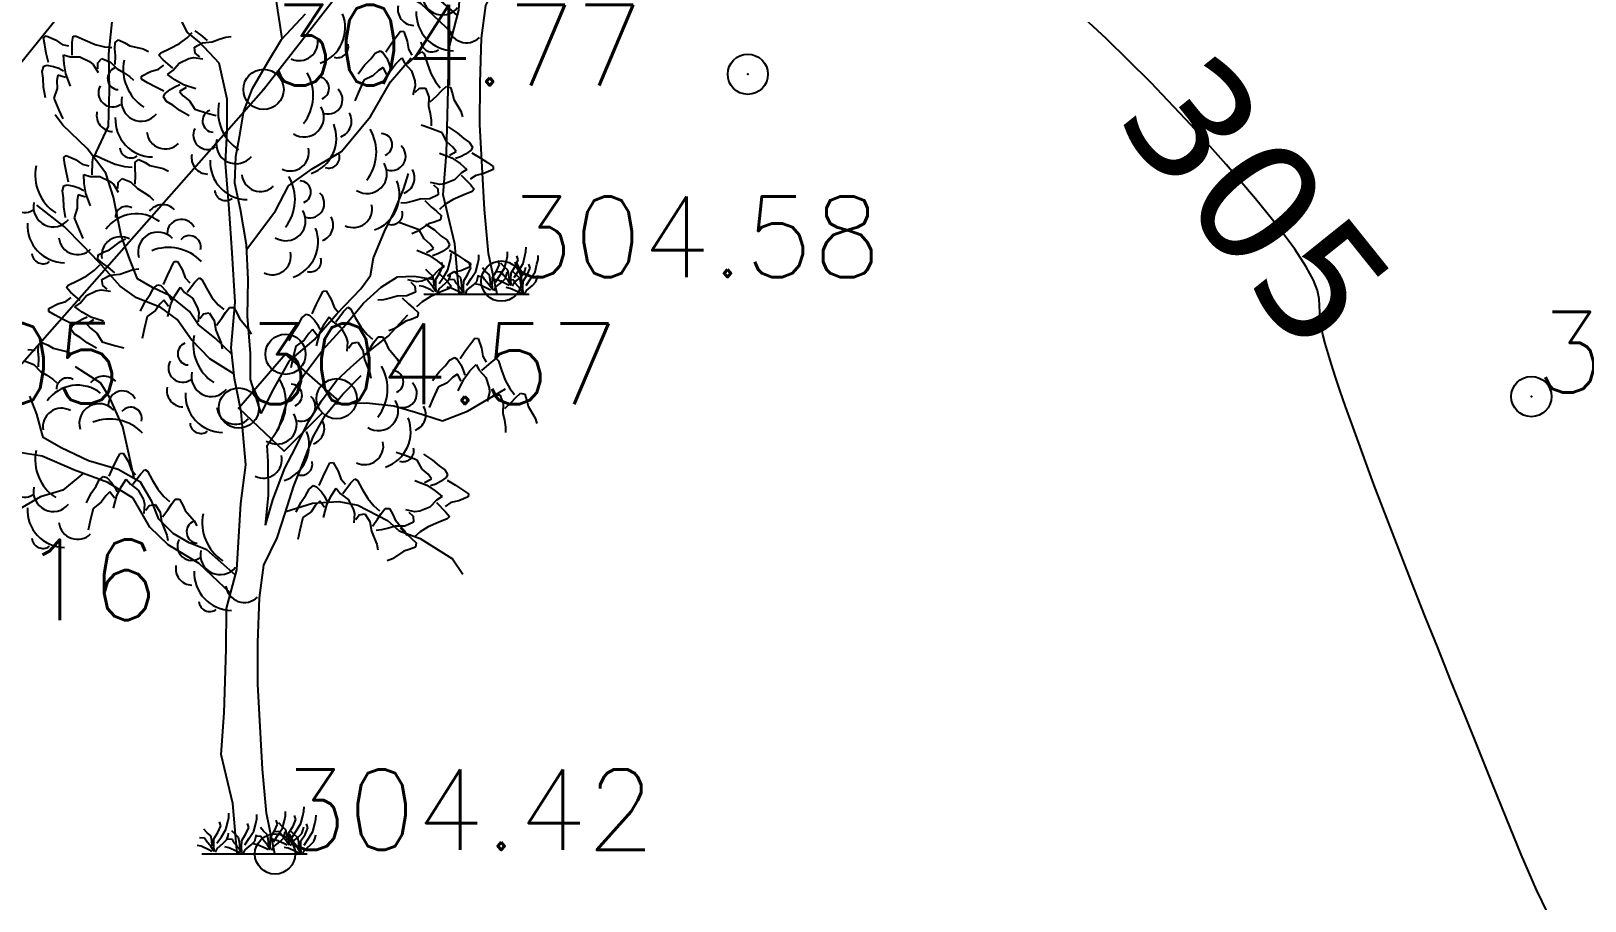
# Model space of a CAD drawing. Header units: millimetres. Extents: x 524954 to 526204, y 9523489 to 9524010.
# Drawn here: x 525986.86 to 526006.16, y 9523824.11 to 9523834.91 of the extents above; entities that cross this region are included whole.
import ezdxf
from ezdxf.enums import TextEntityAlignment as Align

# ---------------------------------------------------------------- set-up
doc = ezdxf.new("R2010")
doc.units = ezdxf.units.MM
doc.header["$PDMODE"] = 32
doc.header["$PDSIZE"] = 0.5
doc.linetypes.add('ACAD_ISO12W100', pattern=[21, 12, -3, 0, -3, 0, -3])
doc.linetypes.add('CACHE2', pattern=[4.7625, 3.175, -1.5875])
for name, color, linetype in [('Arbre', 34, 'ACAD_ISO12W100'), ('Bord_Route_Existante', 6, 'Continuous'), ('CN_05_00', 6, 'Continuous'), ('Cotation Courbes de niveau', 7, 'Continuous'), ('Réseau_Electrique', 1, 'CACHE2'), ('TopoAlt', 3, 'Continuous'), ('TOPOJIS', 7, 'Continuous')]:
    doc.layers.add(name, color=color, linetype=linetype)
doc.layers.add('Bord_Route_Existante_POLY3D', color=6, linetype='Continuous', plot=False)
doc.layers.add('Trottoir', color=7, linetype='Continuous', true_color=0xff6666)
doc.styles.add('Simplex 1.0', font='Simplex.shx', dxfattribs={"width": 0.99, "height": 1})
doc.styles.add('Verdana 1.0', font='verdana.ttf', dxfattribs={"width": 0.99, "height": 1})

# ---------------------------------------------------------------- blocks, each defined once
blk = doc.blocks.new('TCPOINT M')
at = {"color": 0}
blk.add_point((0, 0), dxfattribs=at)
at = {"layer": 'TopoAlt', "style": 'Simplex 1.0', "width": 0.99}
blk.add_attdef('ALT', (0.15, 0.15), '', height=1, dxfattribs=at)
blk = doc.blocks.new('v088')
at = {"linetype": 'Continuous'}
for p, q in [((0.345, 10.122), (0.269, 10.614)), ((-1.806, 9.931), (-1.749, 10.491)), ((-0.835, 10.2), (-0.991, 10.52)), ((0.336, 10.112), (0.634, 10.429)), ((-0.683, 10.078), (-0.835, 10.2)), ((-0.435, 9.816), (-0.683, 10.078)), ((0.168, 9.829), (0.336, 10.112)), ((-1.797, 9.483), (-1.806, 9.931)), ((1.69, 9.587), (1.945, 9.885)), ((-0.339, 9.37), (-0.435, 9.816)), ((-0.025, 9.501), (0.168, 9.829)), ((-1.812, 9.035), (-1.797, 9.483)), ((-0.131, 9.219), (-0.025, 9.501)), ((1.444, 9.153), (1.69, 9.587)), ((-0.337, 8.979), (-0.339, 9.37)), ((-2.378, 9.048), (-2.474, 9.177)), ((-0.186, 8.901), (-0.131, 9.219)), ((1.08, 8.722), (1.444, 9.153)), ((-2.074, 8.756), (-2.378, 9.048)), ((-1.992, 8.647), (-1.812, 9.035)), ((-0.36, 8.574), (-0.337, 8.979)), ((-0.231, 8.658), (-0.186, 8.901)), ((-1.843, 8.45), (-2.074, 8.756)), ((0.718, 8.503), (1.08, 8.722)), ((-0.311, 8.009), (-0.36, 8.574)), ((-0.243, 8.328), (-0.231, 8.658)), ((0.424, 8.292), (0.718, 8.503)), ((-1.75, 8.153), (-1.843, 8.45)), ((-0.174, 8), (-0.243, 8.328)), ((1.855, 8.26), (1.913, 8.447)), ((-1.653, 7.676), (-1.75, 8.153)), ((0.262, 7.984), (0.424, 8.292)), ((1.736, 7.971), (1.855, 8.26)), ((-2.358, 7.786), (-2.7, 8.052)), ((-0.274, 7.463), (-0.311, 8.009)), ((-0.096, 7.56), (-0.174, 8)), ((-0.093, 7.509), (0.262, 7.984)), ((1.617, 7.726), (1.736, 7.971)), ((-2.129, 7.554), (-2.358, 7.786)), ((1.481, 7.4), (1.617, 7.726)), ((-1.932, 7.347), (-2.129, 7.554)), ((-1.547, 7.38), (-1.653, 7.676)), ((-0.075, 7.131), (-0.096, 7.56)), ((-1.665, 7.048), (-1.932, 7.347)), ((-1.449, 7.14), (-1.547, 7.38)), ((-0.237, 6.848), (-0.274, 7.463)), ((1.442, 7.181), (1.481, 7.4)), ((-1.266, 7.031), (-1.449, 7.14)), ((1.321, 7.017), (1.442, 7.181)), ((1.575, 7.035), (1.778, 7.163)), ((1.778, 7.163), (1.983, 7.174)), ((1.983, 7.174), (2.214, 7.135)), ((-1.463, 6.903), (-1.665, 7.048)), ((-1.047, 6.93), (-1.266, 7.031)), ((-0.084, 6.677), (-0.075, 7.131)), ((1.023, 6.706), (1.321, 7.017)), ((1.356, 6.837), (1.575, 7.035)), ((-1.162, 6.785), (-1.463, 6.903)), ((-0.96, 6.634), (-1.162, 6.785)), ((-0.806, 6.736), (-1.047, 6.93)), ((-0.287, 6.281), (-0.237, 6.848)), ((1.107, 6.54), (1.356, 6.837)), ((-0.78, 6.382), (-0.96, 6.634)), ((-0.697, 6.571), (-0.806, 6.736)), ((-0.488, 6.401), (-0.697, 6.571)), ((-0.049, 6.211), (-0.084, 6.677)), ((0.743, 6.383), (1.023, 6.706)), ((1.663, 6.427), (1.906, 6.693)), ((-0.551, 6.145), (-0.78, 6.382)), ((-0.279, 6.204), (-0.488, 6.401)), ((0.438, 6.122), (0.743, 6.383)), ((0.846, 6.255), (1.107, 6.54)), ((1.381, 6.204), (1.663, 6.427)), ((-0.248, 5.902), (-0.287, 6.281)), ((-0.049, 5.888), (-0.049, 6.211)), ((0.61, 5.939), (0.846, 6.255)), ((1.198, 6.044), (1.381, 6.204)), ((-1.907, 5.843), (-2.222, 6.048)), ((-0.254, 5.961), (-0.551, 6.145)), ((0.24, 5.776), (0.438, 6.122)), ((1.021, 5.879), (1.198, 6.044)), ((-1.791, 5.652), (-1.907, 5.843)), ((-0.165, 5.487), (-0.248, 5.902)), ((0.085, 5.468), (-0.049, 5.888)), ((0.411, 5.624), (0.61, 5.939)), ((0.834, 5.626), (1.021, 5.879)), ((1.1, 5.706), (1.325, 5.941)), ((-2.701, 5.459), (-2.787, 5.681)), ((-1.635, 5.301), (-1.791, 5.652)), ((0.085, 5.468), (0.24, 5.776)), ((0.306, 5.286), (0.411, 5.624)), ((0.671, 5.368), (0.834, 5.626)), ((0.881, 5.441), (1.1, 5.706)), ((1.001, 5.586), (1.394, 5.601)), ((1.394, 5.601), (1.731, 5.564)), ((2.646, 5.496), (3.119, 5.774)), ((-2.621, 5.169), (-2.701, 5.459)), ((-0.107, 4.829), (-0.165, 5.487)), ((0.731, 5.176), (0.881, 5.441)), ((1.731, 5.564), (2, 5.483)), ((2, 5.483), (2.338, 5.378)), ((2.338, 5.378), (2.646, 5.496)), ((-1.559, 4.967), (-1.635, 5.301)), ((0.161, 5.071), (0.306, 5.286)), ((0.51, 5.041), (0.671, 5.368)), ((-2.4, 5.043), (-2.621, 5.169)), ((-2.061, 4.882), (-2.4, 5.043)), ((0.172, 4.872), (0.161, 5.071)), ((0.379, 4.79), (0.51, 5.041)), ((0.619, 4.888), (0.731, 5.176)), ((-2.634, 4.938), (-2.946, 4.988)), ((-2.233, 4.766), (-2.634, 4.938)), ((-1.692, 4.771), (-2.061, 4.882)), ((-1.492, 4.659), (-1.559, 4.967)), ((-0.166, 4.349), (-0.107, 4.829)), ((0.174, 4.45), (0.172, 4.872)), ((0.489, 4.568), (0.619, 4.888)), ((-2.123, 4.725), (-2.377, 4.514)), ((-1.819, 4.613), (-2.233, 4.766)), ((-1.415, 4.615), (-1.692, 4.771)), ((0.231, 4.395), (0.379, 4.79)), ((-2.377, 4.514), (-2.655, 4.434)), ((-1.504, 4.415), (-1.819, 4.613)), ((-1.273, 4.376), (-1.415, 4.615)), ((0.138, 4.082), (0.174, 4.45)), ((0.384, 4.23), (0.489, 4.568)), ((-2.655, 4.434), (-2.931, 4.273)), ((-1.298, 4.058), (-1.504, 4.415)), ((-1.188, 4.154), (-1.273, 4.376)), ((-0.217, 3.527), (-0.166, 4.349)), ((0.138, 4.082), (0.231, 4.395)), ((0.391, 4.253), (0.724, 4.355)), ((0.724, 4.355), (1.047, 4.375)), ((1.047, 4.375), (1.284, 4.33)), ((1.284, 4.33), (1.655, 4.138)), ((-1.069, 3.839), (-1.298, 4.058)), ((-1.01, 3.977), (-1.188, 4.154)), ((0.285, 3.923), (0.384, 4.23)), ((1.655, 4.138), (1.8, 4.011)), ((-0.808, 3.863), (-1.01, 3.977)), ((-0.589, 3.774), (-0.808, 3.863)), ((0.118, 3.584), (0.285, 3.923)), ((1.8, 4.011), (2.057, 3.917)), ((2.057, 3.917), (2.461, 3.664)), ((-0.685, 3.605), (-1.069, 3.839)), ((-0.234, 3.461), (-0.589, 3.774)), ((-0.294, 3.234), (-0.685, 3.605)), ((-0.344, 3.046), (-0.217, 3.527)), ((0.064, 3.179), (0.118, 3.584)), ((2.461, 3.664), (2.589, 3.474)), ((0.045, 2.625), (0.064, 3.179)), ((-0.352, 2.542), (-0.344, 3.046)), ((-0.373, 1.752), (-0.352, 2.542)), ((0.043, 2.109), (0.045, 2.625)), ((0.102, 1.053), (0.043, 2.109)), ((-0.412, 1.235), (-0.373, 1.752)), ((-0.268, 0.628), (-0.412, 1.235)), ((0.151, 0.506), (0.102, 1.053)), ((-0.213, 0), (-0.268, 0.628)), ((0.256, 0), (0.151, 0.506)), ((-0.654, 0), (0.654, 0))]:
    blk.add_line(p, q, dxfattribs=at)
at = {"color": 3, "linetype": 'Continuous'}
for p, q in [((-2.616, 10.132), (-2.587, 10.158)), ((-2.603, 10.046), (-2.616, 10.132)), ((-2.583, 9.943), (-2.603, 10.046)), ((-2.587, 10.158), (-2.471, 10.107)), ((-2.471, 10.107), (-2.388, 10.049)), ((-2.388, 10.049), (-2.306, 10.03)), ((-2.264, 9.917), (-2.261, 10.077)), ((-2.261, 10.077), (-2.249, 10.151)), ((-2.249, 10.151), (-2.211, 10.152)), ((-2.211, 10.152), (-2.101, 10.101)), ((-2.101, 10.101), (-1.977, 10.047)), ((-1.977, 10.047), (-1.862, 10.018)), ((-1.731, 9.995), (-1.73, 10.074)), ((-1.73, 10.074), (-1.685, 10.105)), ((-1.685, 10.105), (-1.608, 10.069)), ((-1.608, 10.069), (-1.547, 10.033)), ((-1.547, 10.033), (-1.382, 9.994)), ((-1.051, 9.998), (-0.931, 10.06)), ((-0.931, 10.06), (-0.836, 10.131)), ((-0.836, 10.131), (-0.771, 10.198)), ((-0.743, 10.015), (-0.642, 10.071)), ((-0.666, 10.169), (-0.735, 10.218)), ((-0.583, 10.098), (-0.666, 10.169)), ((-0.642, 10.071), (-0.523, 10.083)), ((-0.523, 10.083), (-0.438, 10.113)), ((-0.438, 10.113), (-0.356, 10.14)), ((-0.356, 10.14), (-0.287, 10.149)), ((1.631, 9.958), (1.7, 10.058)), ((1.7, 10.058), (1.762, 10.142)), ((1.762, 10.142), (1.816, 10.212)), ((1.816, 10.212), (1.854, 10.208)), ((1.854, 10.208), (1.896, 10.089)), ((1.896, 10.089), (1.912, 9.989)), ((-2.558, 9.824), (-2.583, 9.943)), ((-2.368, 9.919), (-2.288, 9.897)), ((-2.362, 9.808), (-2.368, 9.919)), ((-2.288, 9.897), (-2.168, 9.895)), ((-2.168, 9.895), (-2.047, 9.839)), ((-1.943, 9.82), (-1.893, 9.873)), ((-1.893, 9.873), (-1.786, 9.83)), ((-1.862, 10.018), (-1.769, 10.01)), ((-1.725, 9.911), (-1.731, 9.995)), ((-1.728, 9.802), (-1.725, 9.911)), ((-1.382, 9.994), (-1.316, 9.963)), ((-1.184, 9.915), (-1.161, 9.945)), ((-1.134, 9.859), (-1.184, 9.915)), ((-1.161, 9.945), (-1.051, 9.998)), ((-1.012, 9.755), (-1.134, 9.859)), ((-0.934, 9.816), (-0.814, 9.874)), ((-0.814, 9.874), (-0.753, 9.886)), ((-0.753, 9.886), (-0.639, 9.87)), ((-0.734, 9.943), (-0.743, 10.015)), ((-0.677, 9.896), (-0.734, 9.943)), ((1.369, 9.792), (1.446, 9.869)), ((1.446, 9.869), (1.5, 9.939)), ((1.5, 9.939), (1.562, 9.969)), ((1.562, 9.969), (1.596, 9.95)), ((1.596, 9.95), (1.643, 9.877)), ((1.643, 9.877), (1.669, 9.815)), ((1.754, 9.804), (1.831, 9.885)), ((1.831, 9.885), (1.869, 9.812)), ((1.9, 9.808), (2.019, 9.915)), ((1.912, 9.989), (1.954, 9.915)), ((2.019, 9.915), (2.081, 9.958)), ((2.081, 9.958), (2.108, 9.931)), ((2.108, 9.931), (2.146, 9.815)), ((-2.634, 9.715), (-2.614, 9.781)), ((-2.621, 9.629), (-2.634, 9.715)), ((-2.614, 9.781), (-2.576, 9.793)), ((-2.576, 9.793), (-2.492, 9.777)), ((-2.492, 9.777), (-2.428, 9.754)), ((-2.439, 9.669), (-2.451, 9.601)), ((-2.346, 9.639), (-2.439, 9.669)), ((-2.428, 9.754), (-2.368, 9.723)), ((-2.342, 9.683), (-2.362, 9.808)), ((-2.283, 9.532), (-2.342, 9.683)), ((-2.047, 9.839), (-2, 9.799)), ((-2, 9.799), (-1.94, 9.7)), ((-1.944, 9.746), (-1.943, 9.82)), ((-1.786, 9.83), (-1.702, 9.745)), ((-1.702, 9.745), (-1.624, 9.699)), ((-1.624, 9.699), (-1.552, 9.652)), ((-1.552, 9.652), (-1.502, 9.604)), ((-1.402, 9.657), (-1.289, 9.715)), ((-1.401, 9.619), (-1.402, 9.657)), ((-1.289, 9.715), (-1.192, 9.743)), ((-1.192, 9.743), (-1.125, 9.794)), ((-1.079, 9.676), (-1.011, 9.724)), ((-0.989, 9.611), (-1.079, 9.676)), ((-1.011, 9.724), (-0.934, 9.816)), ((1.289, 9.685), (1.369, 9.792)), ((1.473, 9.658), (1.358, 9.604)), ((1.542, 9.727), (1.473, 9.658)), ((1.6, 9.765), (1.542, 9.727)), ((1.643, 9.677), (1.6, 9.765)), ((1.608, 9.558), (1.677, 9.704)), ((1.669, 9.815), (1.689, 9.75)), ((1.677, 9.704), (1.754, 9.804)), ((1.869, 9.812), (1.95, 9.723)), ((1.95, 9.723), (1.993, 9.596)), ((2.146, 9.815), (2.193, 9.689)), ((2.193, 9.689), (2.25, 9.585)), ((-2.617, 9.52), (-2.621, 9.629)), ((-2.595, 9.387), (-2.617, 9.52)), ((-2.448, 9.503), (-2.488, 9.382)), ((-2.451, 9.601), (-2.448, 9.503)), ((-1.325, 9.574), (-1.401, 9.619)), ((-1.233, 9.524), (-1.325, 9.574)), ((-1.125, 9.469), (-1.233, 9.524)), ((-1.113, 9.435), (-1.047, 9.49)), ((-1.047, 9.49), (-0.989, 9.525)), ((-0.88, 9.547), (-0.989, 9.611)), ((-0.989, 9.525), (-0.927, 9.553)), ((-0.848, 9.516), (-0.931, 9.463)), ((-0.931, 9.463), (-0.885, 9.411)), ((-0.726, 9.498), (-0.88, 9.547)), ((1.292, 9.458), (1.246, 9.35)), ((1.358, 9.604), (1.292, 9.458)), ((1.996, 9.535), (1.966, 9.423)), ((1.993, 9.596), (1.996, 9.535)), ((1.996, 9.458), (2.05, 9.508)), ((2.05, 9.508), (2.123, 9.508)), ((2.123, 9.508), (2.166, 9.4)), ((2.25, 9.585), (2.308, 9.512)), ((2.266, 9.412), (2.323, 9.473)), ((2.323, 9.473), (2.381, 9.527)), ((2.381, 9.527), (2.435, 9.515)), ((2.435, 9.515), (2.462, 9.435)), ((-2.488, 9.382), (-2.427, 9.234)), ((-1.128, 9.398), (-1.113, 9.435)), ((-1.089, 9.341), (-1.128, 9.398)), ((-1.014, 9.297), (-1.089, 9.341)), ((-0.927, 9.231), (-1.014, 9.297)), ((-0.885, 9.411), (-0.807, 9.351)), ((-0.807, 9.351), (-0.739, 9.244)), ((2.166, 9.4), (2.162, 9.281)), ((2.162, 9.281), (2.181, 9.192)), ((2.185, 9.338), (2.266, 9.412)), ((2.462, 9.435), (2.477, 9.365)), ((2.477, 9.365), (2.562, 9.219)), ((-2.427, 9.234), (-2.38, 9.127)), ((-0.81, 9.165), (-0.927, 9.231)), ((-0.739, 9.244), (-0.586, 9.198)), ((-0.586, 9.198), (-0.473, 9.166)), ((2.181, 9.192), (2.196, 9.108)), ((2.196, 9.108), (2.196, 9.038)), ((2.562, 9.219), (2.585, 9.15)), ((2.18, 9.009), (2.07, 9.048)), ((2.33, 8.953), (2.18, 9.009)), ((2.391, 8.841), (2.33, 8.953)), ((2.406, 9.027), (2.519, 8.953)), ((2.519, 8.953), (2.601, 8.881)), ((2.601, 8.881), (2.673, 8.832)), ((2.3, 8.701), (2.45, 8.641)), ((2.465, 8.776), (2.391, 8.841)), ((2.421, 8.673), (2.507, 8.721)), ((2.507, 8.721), (2.465, 8.776)), ((2.621, 8.686), (2.561, 8.655)), ((2.691, 8.737), (2.621, 8.686)), ((2.673, 8.832), (2.708, 8.773)), ((2.708, 8.773), (2.691, 8.737)), ((2.701, 8.703), (2.805, 8.64)), ((-2.366, 8.647), (-2.337, 8.672)), ((-2.353, 8.56), (-2.366, 8.647)), ((-2.333, 8.457), (-2.353, 8.56)), ((-2.337, 8.672), (-2.221, 8.621)), ((-2.221, 8.621), (-2.138, 8.563)), ((-2.138, 8.563), (-2.056, 8.544)), ((-2.014, 8.431), (-2.011, 8.592)), ((-2.011, 8.592), (-1.999, 8.665)), ((-1.999, 8.665), (-1.961, 8.666)), ((-1.961, 8.666), (-1.851, 8.615)), ((-1.851, 8.615), (-1.727, 8.562)), ((-1.727, 8.562), (-1.612, 8.532)), ((-1.612, 8.532), (-1.519, 8.524)), ((-1.481, 8.509), (-1.48, 8.588)), ((-1.475, 8.425), (-1.481, 8.509)), ((-1.48, 8.588), (-1.435, 8.619)), ((-1.435, 8.619), (-1.357, 8.583)), ((-1.357, 8.583), (-1.297, 8.547)), ((-1.297, 8.547), (-1.132, 8.508)), ((-1.132, 8.508), (-1.066, 8.477)), ((2.45, 8.641), (2.555, 8.57)), ((2.561, 8.655), (2.497, 8.632)), ((2.555, 8.57), (2.64, 8.498)), ((2.64, 8.498), (2.57, 8.455)), ((2.805, 8.64), (2.893, 8.584)), ((2.964, 8.496), (2.848, 8.446)), ((2.893, 8.584), (2.966, 8.534)), ((2.966, 8.534), (2.964, 8.496)), ((-2.364, 8.296), (-2.326, 8.308)), ((-2.308, 8.338), (-2.333, 8.457)), ((-2.326, 8.308), (-2.242, 8.291)), ((-2.118, 8.433), (-2.038, 8.411)), ((-2.112, 8.322), (-2.118, 8.433)), ((-2.092, 8.197), (-2.112, 8.322)), ((-2.038, 8.411), (-1.918, 8.409)), ((-1.918, 8.409), (-1.797, 8.353)), ((-1.797, 8.353), (-1.75, 8.313)), ((-1.75, 8.313), (-1.69, 8.215)), ((-1.694, 8.261), (-1.693, 8.334)), ((-1.693, 8.334), (-1.643, 8.387)), ((-1.643, 8.387), (-1.536, 8.344)), ((-1.536, 8.344), (-1.452, 8.259)), ((-1.478, 8.316), (-1.475, 8.425)), ((2.301, 8.311), (2.188, 8.335)), ((2.225, 8.306), (2.278, 8.256)), ((2.362, 8.319), (2.301, 8.311)), ((2.487, 8.369), (2.362, 8.319)), ((2.57, 8.455), (2.487, 8.369)), ((2.568, 8.425), (2.683, 8.312)), ((2.749, 8.424), (2.679, 8.378)), ((2.683, 8.312), (2.729, 8.254)), ((2.848, 8.446), (2.749, 8.424)), ((-2.384, 8.23), (-2.364, 8.296)), ((-2.371, 8.143), (-2.384, 8.23)), ((-2.367, 8.034), (-2.371, 8.143)), ((-2.242, 8.291), (-2.178, 8.268)), ((-2.189, 8.184), (-2.201, 8.115)), ((-2.201, 8.115), (-2.198, 8.017)), ((-2.096, 8.154), (-2.189, 8.184)), ((-2.178, 8.268), (-2.118, 8.237)), ((-2.033, 8.047), (-2.092, 8.197)), ((-1.452, 8.259), (-1.374, 8.213)), ((-1.374, 8.213), (-1.302, 8.166)), ((-1.302, 8.166), (-1.252, 8.118)), ((1.971, 8.105), (1.888, 8.085)), ((2.058, 8.13), (1.971, 8.105)), ((2.178, 8.134), (2.058, 8.13)), ((2.117, 8.111), (2.195, 8.035)), ((2.282, 8.183), (2.178, 8.134)), ((2.278, 8.256), (2.282, 8.183)), ((2.467, 8.125), (2.367, 8.061)), ((2.591, 8.179), (2.467, 8.125)), ((2.704, 8.225), (2.591, 8.179)), ((2.729, 8.254), (2.704, 8.225)), ((-2.345, 7.902), (-2.367, 8.034)), ((-2.198, 8.017), (-2.238, 7.897)), ((1.888, 8.085), (1.819, 8.08)), ((2.195, 8.035), (2.261, 7.981)), ((2.261, 7.981), (2.318, 7.927)), ((2.367, 8.061), (2.298, 7.999)), ((2.318, 7.927), (2.31, 7.872)), ((-2.238, 7.897), (-2.177, 7.749)), ((-2.177, 7.749), (-2.13, 7.641)), ((1.896, 7.802), (1.786, 7.841)), ((2.046, 7.746), (1.896, 7.802)), ((2.022, 7.727), (1.955, 7.7)), ((2.163, 7.821), (2.022, 7.727)), ((2.107, 7.634), (2.046, 7.746)), ((2.123, 7.82), (2.235, 7.746)), ((2.231, 7.841), (2.163, 7.821)), ((2.31, 7.872), (2.231, 7.841)), ((2.235, 7.746), (2.317, 7.675)), ((-1.797, 7.5), (-1.663, 7.603)), ((-1.663, 7.603), (-1.598, 7.634)), ((2.181, 7.57), (2.107, 7.634)), ((2.223, 7.514), (2.181, 7.57)), ((2.317, 7.675), (2.389, 7.625)), ((2.407, 7.53), (2.337, 7.479)), ((2.389, 7.625), (2.424, 7.566)), ((2.424, 7.566), (2.407, 7.53)), ((-1.945, 7.383), (-1.94, 7.438)), ((-1.884, 7.333), (-1.945, 7.383)), ((-1.94, 7.438), (-1.864, 7.475)), ((-1.815, 7.284), (-1.884, 7.333)), ((-1.864, 7.475), (-1.797, 7.5)), ((-1.034, 7.275), (-0.994, 7.353)), ((-0.994, 7.353), (-0.955, 7.356)), ((-0.955, 7.356), (-0.891, 7.247)), ((2.016, 7.494), (2.166, 7.434)), ((2.137, 7.467), (2.223, 7.514)), ((2.166, 7.434), (2.271, 7.363)), ((2.277, 7.448), (2.213, 7.425)), ((2.271, 7.363), (2.357, 7.292)), ((2.337, 7.479), (2.277, 7.448)), ((2.417, 7.496), (2.521, 7.433)), ((2.521, 7.433), (2.609, 7.377)), ((2.609, 7.377), (2.682, 7.328)), ((-2.2, 7.113), (-2.081, 7.175)), ((-2.081, 7.175), (-1.985, 7.246)), ((-1.985, 7.246), (-1.92, 7.313)), ((-1.892, 7.13), (-1.791, 7.186)), ((-1.732, 7.213), (-1.815, 7.284)), ((-1.791, 7.186), (-1.672, 7.198)), ((-1.672, 7.198), (-1.587, 7.228)), ((-1.587, 7.228), (-1.505, 7.255)), ((-1.505, 7.255), (-1.436, 7.264)), ((-1.128, 7.069), (-1.078, 7.18)), ((-1.078, 7.18), (-1.034, 7.275)), ((-0.891, 7.247), (-0.858, 7.151)), ((-0.858, 7.151), (-0.802, 7.088)), ((-0.738, 7.1), (-0.686, 7.153)), ((-0.686, 7.153), (-0.654, 7.131)), ((2.203, 7.162), (2.079, 7.112)), ((2.286, 7.249), (2.203, 7.162)), ((2.284, 7.218), (2.399, 7.105)), ((2.357, 7.292), (2.286, 7.249)), ((2.465, 7.218), (2.395, 7.171)), ((2.564, 7.239), (2.465, 7.218)), ((2.68, 7.289), (2.564, 7.239)), ((2.682, 7.328), (2.68, 7.289)), ((-2.333, 7.03), (-2.31, 7.06)), ((-2.283, 6.974), (-2.333, 7.03)), ((-2.31, 7.06), (-2.2, 7.113)), ((-2.161, 6.87), (-2.283, 6.974)), ((-2.083, 6.931), (-1.963, 6.989)), ((-1.963, 6.989), (-1.902, 7.001)), ((-1.902, 7.001), (-1.788, 6.985)), ((-1.883, 7.058), (-1.892, 7.13)), ((-1.826, 7.011), (-1.883, 7.058)), ((-1.354, 6.857), (-1.293, 6.947)), ((-1.293, 6.947), (-1.253, 7.025)), ((-1.253, 7.025), (-1.198, 7.067)), ((-1.198, 7.067), (-1.16, 7.055)), ((-1.16, 7.055), (-1.101, 6.992)), ((-1.101, 6.992), (-1.063, 6.936)), ((-0.978, 6.941), (-0.918, 7.034)), ((-0.918, 7.034), (-0.866, 6.97)), ((-0.866, 6.97), (-0.77, 6.898)), ((-0.835, 6.972), (-0.738, 7.1)), ((-0.654, 7.131), (-0.595, 7.025)), ((-0.595, 7.025), (-0.526, 6.909)), ((0.813, 6.909), (0.853, 6.987)), ((0.853, 6.987), (0.891, 6.991)), ((0.891, 6.991), (0.955, 6.881)), ((1.999, 6.976), (1.894, 6.927)), ((2.018, 7.104), (1.904, 7.128)), ((1.941, 7.1), (1.994, 7.049)), ((1.994, 7.049), (1.999, 6.976)), ((2.079, 7.112), (2.018, 7.104)), ((2.307, 6.972), (2.184, 6.918)), ((2.42, 7.018), (2.307, 6.972)), ((2.399, 7.105), (2.445, 7.047)), ((2.445, 7.047), (2.42, 7.018)), ((-2.551, 6.772), (-2.439, 6.83)), ((-2.55, 6.734), (-2.551, 6.772)), ((-2.439, 6.83), (-2.342, 6.858)), ((-2.342, 6.858), (-2.275, 6.909)), ((-2.228, 6.791), (-2.161, 6.839)), ((-2.138, 6.726), (-2.228, 6.791)), ((-2.161, 6.839), (-2.083, 6.931)), ((-1.413, 6.737), (-1.354, 6.857)), ((-1.172, 6.826), (-1.227, 6.745)), ((-1.122, 6.874), (-1.172, 6.826)), ((-1.064, 6.795), (-1.122, 6.874)), ((-1.076, 6.671), (-1.035, 6.828)), ((-1.063, 6.936), (-1.032, 6.875)), ((-1.035, 6.828), (-0.978, 6.941)), ((-0.77, 6.898), (-0.705, 6.781)), ((-0.705, 6.781), (-0.69, 6.721)), ((-0.526, 6.909), (-0.45, 6.818)), ((-0.45, 6.818), (-0.379, 6.757)), ((-0.357, 6.722), (-0.31, 6.785)), ((-0.31, 6.785), (-0.255, 6.784)), ((-0.255, 6.784), (-0.214, 6.71)), ((0.719, 6.703), (0.768, 6.815)), ((0.768, 6.815), (0.813, 6.909)), ((0.955, 6.881), (0.989, 6.786)), ((0.989, 6.786), (1.044, 6.722)), ((1.108, 6.734), (1.161, 6.787)), ((1.161, 6.787), (1.192, 6.766)), ((1.192, 6.766), (1.252, 6.66)), ((1.604, 6.878), (1.535, 6.874)), ((1.688, 6.899), (1.604, 6.878)), ((1.775, 6.923), (1.688, 6.899)), ((1.894, 6.927), (1.775, 6.923)), ((1.834, 6.904), (1.912, 6.828)), ((1.912, 6.828), (1.977, 6.774)), ((1.977, 6.774), (2.034, 6.72)), ((2.084, 6.854), (2.014, 6.792)), ((2.184, 6.918), (2.084, 6.854)), ((-2.475, 6.689), (-2.55, 6.734)), ((-2.383, 6.639), (-2.475, 6.689)), ((-2.274, 6.584), (-2.383, 6.639)), ((-2.262, 6.55), (-2.196, 6.606)), ((-2.196, 6.606), (-2.138, 6.64)), ((-2.029, 6.662), (-2.138, 6.726)), ((-2.138, 6.64), (-2.076, 6.668)), ((-1.998, 6.632), (-2.08, 6.578)), ((-2.08, 6.578), (-2.034, 6.526)), ((-1.875, 6.613), (-2.029, 6.662)), ((-1.33, 6.67), (-1.367, 6.514)), ((-1.227, 6.745), (-1.33, 6.67)), ((-0.69, 6.721), (-0.699, 6.606)), ((-0.675, 6.646), (-0.632, 6.705)), ((-0.632, 6.705), (-0.56, 6.719)), ((-0.56, 6.719), (-0.498, 6.621)), ((-0.498, 6.621), (-0.48, 6.503)), ((-0.468, 6.564), (-0.402, 6.651)), ((-0.402, 6.651), (-0.357, 6.722)), ((-0.214, 6.71), (-0.186, 6.645)), ((-0.186, 6.645), (-0.075, 6.517)), ((0.493, 6.492), (0.554, 6.582)), ((0.554, 6.582), (0.594, 6.66)), ((0.594, 6.66), (0.649, 6.702)), ((0.649, 6.702), (0.686, 6.689)), ((0.686, 6.689), (0.745, 6.626)), ((0.745, 6.626), (0.783, 6.571)), ((0.783, 6.571), (0.814, 6.51)), ((0.811, 6.463), (0.868, 6.575)), ((0.868, 6.575), (0.929, 6.669)), ((0.929, 6.669), (0.98, 6.604)), ((0.98, 6.604), (1.076, 6.532)), ((1.011, 6.606), (1.108, 6.734)), ((1.252, 6.66), (1.321, 6.544)), ((1.879, 6.614), (1.738, 6.52)), ((1.947, 6.634), (1.879, 6.614)), ((2.026, 6.666), (1.947, 6.634)), ((2.034, 6.72), (2.026, 6.666)), ((-2.277, 6.513), (-2.262, 6.55)), ((-2.238, 6.456), (-2.277, 6.513)), ((-2.163, 6.412), (-2.238, 6.456)), ((-2.076, 6.346), (-2.163, 6.412)), ((-2.034, 6.526), (-1.957, 6.466)), ((-1.957, 6.466), (-1.888, 6.359)), ((-1.367, 6.514), (-1.392, 6.4)), ((-0.48, 6.503), (-0.444, 6.419)), ((-0.444, 6.419), (-0.414, 6.339)), ((-0.075, 6.517), (-0.04, 6.453)), ((0.433, 6.371), (0.493, 6.492)), ((0.62, 6.379), (0.516, 6.305)), ((0.675, 6.46), (0.62, 6.379)), ((0.724, 6.509), (0.675, 6.46)), ((0.782, 6.43), (0.724, 6.509)), ((0.771, 6.306), (0.811, 6.463)), ((1.076, 6.532), (1.141, 6.416)), ((1.141, 6.416), (1.157, 6.356)), ((1.321, 6.544), (1.397, 6.452)), ((1.397, 6.452), (1.467, 6.391)), ((1.489, 6.356), (1.536, 6.42)), ((1.536, 6.42), (1.591, 6.419)), ((1.591, 6.419), (1.633, 6.344)), ((1.738, 6.52), (1.671, 6.493)), ((2.685, 6.334), (2.739, 6.404)), ((2.739, 6.404), (2.777, 6.4)), ((2.777, 6.4), (2.82, 6.28)), ((-2.814, 6.263), (-2.721, 6.255)), ((-2.683, 6.24), (-2.682, 6.318)), ((-2.677, 6.155), (-2.683, 6.24)), ((-2.682, 6.318), (-2.637, 6.35)), ((-2.637, 6.35), (-2.56, 6.314)), ((-2.56, 6.314), (-2.499, 6.278)), ((-2.499, 6.278), (-2.334, 6.239)), ((-2.334, 6.239), (-2.268, 6.208)), ((-1.959, 6.28), (-2.076, 6.346)), ((-1.888, 6.359), (-1.735, 6.313)), ((-1.735, 6.313), (-1.622, 6.281)), ((-0.414, 6.339), (-0.401, 6.271)), ((0.516, 6.305), (0.479, 6.149)), ((1.157, 6.356), (1.147, 6.241)), ((1.171, 6.28), (1.215, 6.339)), ((1.215, 6.339), (1.286, 6.353)), ((1.286, 6.353), (1.348, 6.255)), ((1.348, 6.255), (1.367, 6.137)), ((1.378, 6.198), (1.444, 6.285)), ((1.444, 6.285), (1.489, 6.356)), ((1.633, 6.344), (1.661, 6.279)), ((1.661, 6.279), (1.771, 6.151)), ((2.554, 6.15), (2.623, 6.25)), ((2.623, 6.25), (2.685, 6.334)), ((2.82, 6.28), (2.835, 6.18)), ((2.835, 6.18), (2.877, 6.107)), ((-2.845, 6.118), (-2.738, 6.075)), ((-2.738, 6.075), (-2.654, 5.99)), ((-2.68, 6.046), (-2.677, 6.155)), ((-2.654, 5.99), (-2.576, 5.943)), ((0.479, 6.149), (0.454, 6.035)), ((1.367, 6.137), (1.402, 6.054)), ((1.402, 6.054), (1.433, 5.974)), ((1.771, 6.151), (1.807, 6.088)), ((2.212, 5.877), (2.293, 5.984)), ((2.293, 5.984), (2.37, 6.061)), ((2.37, 6.061), (2.423, 6.13)), ((2.423, 6.13), (2.485, 6.161)), ((2.485, 6.161), (2.52, 6.142)), ((2.52, 6.142), (2.566, 6.069)), ((2.566, 6.069), (2.593, 6.007)), ((2.593, 6.007), (2.612, 5.942)), ((2.6, 5.896), (2.677, 5.996)), ((2.677, 5.996), (2.754, 6.077)), ((2.754, 6.077), (2.793, 6.004)), ((2.793, 6.004), (2.873, 5.915)), ((2.823, 6), (2.943, 6.107)), ((2.943, 6.107), (3.004, 6.15)), ((3.004, 6.15), (3.031, 6.123)), ((3.031, 6.123), (3.07, 6.007)), ((3.07, 6.007), (3.116, 5.88)), ((-2.576, 5.943), (-2.504, 5.896)), ((-2.504, 5.896), (-2.454, 5.849)), ((1.433, 5.974), (1.446, 5.906)), ((2.281, 5.796), (2.216, 5.65)), ((2.396, 5.85), (2.281, 5.796)), ((2.466, 5.919), (2.396, 5.85)), ((2.523, 5.957), (2.466, 5.919)), ((2.566, 5.869), (2.523, 5.957)), ((2.531, 5.75), (2.6, 5.896)), ((2.873, 5.915), (2.916, 5.788)), ((2.916, 5.788), (2.92, 5.727)), ((3.116, 5.88), (3.173, 5.777)), ((2.216, 5.65), (2.169, 5.542)), ((2.92, 5.727), (2.889, 5.615)), ((2.92, 5.65), (2.973, 5.7)), ((2.973, 5.7), (3.047, 5.7)), ((3.047, 5.7), (3.089, 5.592)), ((3.108, 5.53), (3.189, 5.603)), ((3.173, 5.777), (3.231, 5.703)), ((3.189, 5.603), (3.247, 5.665)), ((3.247, 5.665), (3.304, 5.719)), ((3.304, 5.719), (3.358, 5.707)), ((3.358, 5.707), (3.385, 5.627)), ((3.385, 5.627), (3.4, 5.557)), ((3.089, 5.592), (3.085, 5.473)), ((3.085, 5.473), (3.104, 5.384)), ((3.4, 5.557), (3.485, 5.411)), ((3.485, 5.411), (3.508, 5.342)), ((3.104, 5.384), (3.12, 5.3)), ((3.12, 5.3), (3.12, 5.23)), ((-1.751, 4.8), (-1.707, 4.895)), ((-1.707, 4.895), (-1.667, 4.973)), ((-1.667, 4.973), (-1.628, 4.976)), ((-1.628, 4.976), (-1.564, 4.867)), ((-1.564, 4.867), (-1.531, 4.771)), ((0.899, 4.779), (0.939, 4.857)), ((0.939, 4.857), (0.978, 4.861)), ((0.978, 4.861), (1.042, 4.751)), ((1.872, 4.946), (1.762, 4.985)), ((2.022, 4.89), (1.872, 4.946)), ((2.083, 4.778), (2.022, 4.89)), ((2.099, 4.964), (2.211, 4.89)), ((2.211, 4.89), (2.293, 4.818)), ((-1.966, 4.567), (-1.926, 4.645)), ((-1.926, 4.645), (-1.871, 4.687)), ((-1.871, 4.687), (-1.833, 4.675)), ((-1.833, 4.675), (-1.774, 4.612)), ((-1.801, 4.689), (-1.751, 4.8)), ((-1.651, 4.561), (-1.591, 4.654)), ((-1.591, 4.654), (-1.539, 4.59)), ((-1.531, 4.771), (-1.475, 4.707)), ((-1.508, 4.592), (-1.411, 4.72)), ((-1.411, 4.72), (-1.359, 4.773)), ((-1.359, 4.773), (-1.327, 4.751)), ((-1.327, 4.751), (-1.268, 4.645)), ((-1.268, 4.645), (-1.199, 4.529)), ((0.805, 4.573), (0.855, 4.685)), ((0.855, 4.685), (0.899, 4.779)), ((1.042, 4.751), (1.075, 4.656)), ((1.075, 4.656), (1.131, 4.592)), ((1.195, 4.604), (1.247, 4.657)), ((1.247, 4.657), (1.279, 4.636)), ((1.279, 4.636), (1.338, 4.53)), ((1.992, 4.638), (2.142, 4.578)), ((2.157, 4.714), (2.083, 4.778)), ((2.113, 4.611), (2.199, 4.658)), ((2.199, 4.658), (2.157, 4.714)), ((2.293, 4.818), (2.365, 4.769)), ((2.383, 4.674), (2.313, 4.623)), ((2.365, 4.769), (2.4, 4.71)), ((2.4, 4.71), (2.383, 4.674)), ((2.393, 4.64), (2.497, 4.577)), ((-2.086, 4.357), (-2.027, 4.477)), ((-2.027, 4.477), (-1.966, 4.567)), ((-1.845, 4.445), (-1.9, 4.365)), ((-1.795, 4.494), (-1.845, 4.445)), ((-1.737, 4.415), (-1.795, 4.494)), ((-1.774, 4.612), (-1.736, 4.556)), ((-1.749, 4.291), (-1.708, 4.448)), ((-1.736, 4.556), (-1.705, 4.495)), ((-1.708, 4.448), (-1.651, 4.561)), ((-1.539, 4.59), (-1.443, 4.518)), ((-1.443, 4.518), (-1.378, 4.401)), ((-1.199, 4.529), (-1.123, 4.438)), ((-1.123, 4.438), (-1.052, 4.377)), ((0.579, 4.362), (0.64, 4.452)), ((0.64, 4.452), (0.68, 4.53)), ((0.68, 4.53), (0.735, 4.572)), ((0.735, 4.572), (0.773, 4.559)), ((0.773, 4.559), (0.832, 4.496)), ((0.832, 4.496), (0.87, 4.441)), ((0.87, 4.441), (0.901, 4.38)), ((0.898, 4.333), (0.955, 4.445)), ((0.955, 4.445), (1.015, 4.539)), ((1.015, 4.539), (1.067, 4.474)), ((1.067, 4.474), (1.163, 4.402)), ((1.098, 4.476), (1.195, 4.604)), ((1.338, 4.53), (1.407, 4.414)), ((2.142, 4.578), (2.247, 4.507)), ((2.253, 4.592), (2.189, 4.569)), ((2.247, 4.507), (2.332, 4.436)), ((2.313, 4.623), (2.253, 4.592)), ((2.497, 4.577), (2.585, 4.521)), ((2.585, 4.521), (2.658, 4.472)), ((2.658, 4.472), (2.656, 4.433)), ((-2.003, 4.29), (-2.04, 4.134)), ((-1.9, 4.365), (-2.003, 4.29)), ((-1.378, 4.401), (-1.363, 4.341)), ((-1.363, 4.341), (-1.372, 4.226)), ((-1.349, 4.266), (-1.305, 4.325)), ((-1.305, 4.325), (-1.233, 4.338)), ((-1.233, 4.338), (-1.171, 4.241)), ((-1.141, 4.184), (-1.075, 4.271)), ((-1.075, 4.271), (-1.03, 4.342)), ((-1.03, 4.342), (-0.984, 4.405)), ((-0.984, 4.405), (-0.928, 4.404)), ((-0.928, 4.404), (-0.887, 4.33)), ((-0.887, 4.33), (-0.859, 4.265)), ((-0.859, 4.265), (-0.748, 4.137)), ((0.52, 4.241), (0.579, 4.362)), ((0.706, 4.249), (0.603, 4.175)), ((0.761, 4.33), (0.706, 4.249)), ((0.811, 4.379), (0.761, 4.33)), ((0.869, 4.3), (0.811, 4.379)), ((0.857, 4.176), (0.898, 4.333)), ((1.163, 4.402), (1.228, 4.286)), ((1.228, 4.286), (1.243, 4.226)), ((1.407, 4.414), (1.483, 4.322)), ((1.483, 4.322), (1.554, 4.261)), ((1.576, 4.226), (1.623, 4.29)), ((1.623, 4.29), (1.678, 4.289)), ((1.678, 4.289), (1.719, 4.214)), ((1.994, 4.248), (1.88, 4.272)), ((2.055, 4.256), (1.994, 4.248)), ((2.179, 4.306), (2.055, 4.256)), ((2.262, 4.393), (2.179, 4.306)), ((2.26, 4.362), (2.375, 4.249)), ((2.332, 4.436), (2.262, 4.393)), ((2.441, 4.361), (2.371, 4.315)), ((2.375, 4.249), (2.421, 4.191)), ((2.54, 4.383), (2.441, 4.361)), ((2.656, 4.433), (2.54, 4.383)), ((-2.04, 4.134), (-2.065, 4.02)), ((-1.171, 4.241), (-1.153, 4.123)), ((-1.153, 4.123), (-1.118, 4.039)), ((-0.748, 4.137), (-0.713, 4.073)), ((0.603, 4.175), (0.566, 4.019)), ((1.243, 4.226), (1.234, 4.11)), ((1.258, 4.15), (1.301, 4.209)), ((1.301, 4.209), (1.373, 4.223)), ((1.373, 4.223), (1.435, 4.125)), ((1.435, 4.125), (1.453, 4.007)), ((1.465, 4.068), (1.531, 4.155)), ((1.531, 4.155), (1.576, 4.226)), ((1.751, 4.067), (1.664, 4.043)), ((1.719, 4.214), (1.747, 4.149)), ((1.747, 4.149), (1.858, 4.021)), ((1.87, 4.071), (1.751, 4.067)), ((1.975, 4.12), (1.87, 4.071)), ((1.917, 4.244), (1.97, 4.193)), ((1.97, 4.193), (1.975, 4.12)), ((2.16, 4.062), (2.059, 3.998)), ((2.283, 4.116), (2.16, 4.062)), ((2.396, 4.162), (2.283, 4.116)), ((2.421, 4.191), (2.396, 4.162)), ((-1.118, 4.039), (-1.087, 3.959)), ((-1.087, 3.959), (-1.074, 3.891)), ((0.566, 4.019), (0.541, 3.904)), ((1.453, 4.007), (1.488, 3.924)), ((1.488, 3.924), (1.519, 3.844)), ((1.58, 4.022), (1.511, 4.017)), ((1.664, 4.043), (1.58, 4.022)), ((1.81, 4.048), (1.888, 3.972)), ((1.858, 4.021), (1.893, 3.958)), ((1.888, 3.972), (1.953, 3.918)), ((1.953, 3.918), (2.01, 3.864)), ((2.059, 3.998), (1.99, 3.936)), ((2.01, 3.864), (2.002, 3.81)), ((1.519, 3.844), (1.532, 3.776)), ((1.855, 3.758), (1.714, 3.664)), ((1.923, 3.778), (1.855, 3.758)), ((2.002, 3.81), (1.923, 3.778)), ((1.714, 3.664), (1.647, 3.637)), ((0.615, 0.531), (0.618, 0.584)), ((-0.416, 0.349), (-0.433, 0.399)), ((-0.353, 0.303), (-0.329, 0.397)), ((-0.329, 0.397), (-0.317, 0.454)), ((-0.317, 0.454), (-0.315, 0.507)), ((0.017, 0.377), (0.029, 0.435)), ((0.029, 0.435), (0.031, 0.488)), ((0.286, 0.368), (0.269, 0.418)), ((0.349, 0.322), (0.373, 0.416)), ((0.373, 0.416), (0.385, 0.474)), ((0.385, 0.474), (0.387, 0.526)), ((0.481, 0.344), (0.517, 0.426)), ((0.517, 0.426), (0.5, 0.476)), ((0.579, 0.38), (0.603, 0.474)), ((0.603, 0.474), (0.615, 0.531)), ((0.752, 0.373), (0.765, 0.43)), ((0.765, 0.43), (0.767, 0.483)), ((-0.618, 0.197), (-0.683, 0.202)), ((-0.587, 0.264), (-0.627, 0.308)), ((-0.596, 0.159), (-0.618, 0.197)), ((-0.541, 0.224), (-0.587, 0.264)), ((-0.529, 0.166), (-0.541, 0.224)), ((-0.502, 0.188), (-0.452, 0.267)), ((-0.464, 0.132), (-0.409, 0.214)), ((-0.452, 0.267), (-0.416, 0.349)), ((-0.409, 0.214), (-0.353, 0.303)), ((-0.341, 0.178), (-0.327, 0.226)), ((-0.327, 0.226), (-0.32, 0.26)), ((-0.24, 0.245), (-0.281, 0.288)), ((-0.195, 0.204), (-0.24, 0.245)), ((-0.183, 0.147), (-0.195, 0.204)), ((-0.156, 0.168), (-0.106, 0.248)), ((-0.118, 0.113), (-0.063, 0.195)), ((-0.106, 0.248), (-0.07, 0.329)), ((-0.07, 0.329), (-0.087, 0.38)), ((-0.063, 0.195), (-0.007, 0.284)), ((-0.007, 0.284), (0.017, 0.377)), ((0.005, 0.159), (0.019, 0.207)), ((0.019, 0.207), (0.026, 0.24)), ((0.084, 0.216), (0.019, 0.221)), ((0.115, 0.284), (0.075, 0.327)), ((0.106, 0.178), (0.084, 0.216)), ((0.161, 0.243), (0.115, 0.284)), ((0.173, 0.185), (0.161, 0.243)), ((0.197, 0.125), (0.2, 0.207)), ((0.2, 0.207), (0.25, 0.286)), ((0.238, 0.151), (0.293, 0.233)), ((0.25, 0.286), (0.286, 0.368)), ((0.315, 0.274), (0.25, 0.279)), ((0.293, 0.233), (0.349, 0.322)), ((0.346, 0.341), (0.305, 0.385)), ((0.337, 0.236), (0.315, 0.274)), ((0.315, 0.151), (0.361, 0.197)), ((0.397, 0.163), (0.337, 0.236)), ((0.392, 0.301), (0.346, 0.341)), ((0.361, 0.197), (0.375, 0.245)), ((0.375, 0.245), (0.382, 0.279)), ((0.404, 0.243), (0.392, 0.301)), ((0.409, 0.175), (0.404, 0.243)), ((0.428, 0.183), (0.43, 0.264)), ((0.43, 0.264), (0.481, 0.344)), ((0.495, 0.24), (0.454, 0.284)), ((0.469, 0.209), (0.524, 0.291)), ((0.474, 0.149), (0.546, 0.209)), ((0.541, 0.2), (0.495, 0.24)), ((0.524, 0.291), (0.579, 0.38)), ((0.553, 0.142), (0.541, 0.2)), ((0.546, 0.209), (0.591, 0.255)), ((0.579, 0.163), (0.63, 0.243)), ((0.591, 0.255), (0.606, 0.303)), ((0.606, 0.303), (0.613, 0.337)), ((0.63, 0.243), (0.666, 0.325)), ((0.666, 0.325), (0.649, 0.375)), ((0.673, 0.19), (0.728, 0.279)), ((0.728, 0.279), (0.752, 0.373)), ((0.74, 0.154), (0.755, 0.202)), ((0.755, 0.202), (0.762, 0.236)), ((-0.661, 0.096), (-0.712, 0.106)), ((-0.567, 0.053), (-0.661, 0.096)), ((-0.536, 0.087), (-0.596, 0.159)), ((-0.527, 0.031), (-0.567, 0.053)), ((-0.5, 0.031), (-0.536, 0.087)), ((-0.524, 0.099), (-0.529, 0.166)), ((-0.505, 0.106), (-0.502, 0.188)), ((-0.5, 0.036), (-0.505, 0.106)), ((-0.483, 0.022), (-0.459, 0.072)), ((-0.459, 0.072), (-0.387, 0.132)), ((-0.387, 0.132), (-0.341, 0.178)), ((-0.315, 0.077), (-0.365, 0.087)), ((-0.272, 0.178), (-0.337, 0.183)), ((-0.221, 0.034), (-0.315, 0.077)), ((-0.25, 0.139), (-0.272, 0.178)), ((-0.19, 0.067), (-0.25, 0.139)), ((-0.18, 0.012), (-0.221, 0.034)), ((-0.154, 0.012), (-0.19, 0.067)), ((-0.178, 0.079), (-0.183, 0.147)), ((-0.159, 0.087), (-0.156, 0.168)), ((-0.154, 0.017), (-0.159, 0.087)), ((-0.137, 0.002), (-0.113, 0.053)), ((-0.113, 0.053), (-0.041, 0.113)), ((-0.041, 0.113), (0.005, 0.159)), ((0.041, 0.115), (-0.01, 0.125)), ((0.135, 0.072), (0.041, 0.115)), ((0.166, 0.106), (0.106, 0.178)), ((0.175, 0.05), (0.135, 0.072)), ((0.202, 0.05), (0.166, 0.106)), ((0.178, 0.118), (0.173, 0.185)), ((0.202, 0.055), (0.197, 0.125)), ((0.219, 0.041), (0.243, 0.091)), ((0.272, 0.173), (0.221, 0.183)), ((0.243, 0.091), (0.315, 0.151)), ((0.365, 0.13), (0.272, 0.173)), ((0.406, 0.108), (0.365, 0.13)), ((0.421, 0.072), (0.37, 0.082)), ((0.433, 0.108), (0.397, 0.163)), ((0.464, 0.173), (0.399, 0.178)), ((0.514, 0.029), (0.421, 0.072)), ((0.433, 0.113), (0.428, 0.183)), ((0.45, 0.099), (0.474, 0.149)), ((0.486, 0.135), (0.464, 0.173)), ((0.546, 0.063), (0.486, 0.135)), ((0.555, 0.007), (0.514, 0.029)), ((0.582, 0.007), (0.546, 0.063)), ((0.558, 0.075), (0.553, 0.142)), ((0.577, 0.082), (0.579, 0.163)), ((0.582, 0.012), (0.577, 0.082)), ((0.599, -0.002), (0.623, 0.048)), ((0.618, 0.108), (0.673, 0.19)), ((0.623, 0.048), (0.695, 0.108)), ((0.695, 0.108), (0.74, 0.154))]:
    blk.add_line(p, q, dxfattribs=at)
for centre, major_axis, start_param, end_param in [((0.662, 10.258), (-0.33, 0.33), 2.69514, 4.302022), ((0.557, 10.08), (0.164, 0.164), 3.478918, 5.717341), ((1.031, 10.021), (0.0964, 0.0964), 3.62262, 5.745019), ((-1.063, 9.743), (0.4, 0.4), 2.158504, 3.344219), ((-1.682, 9.628), (-0.099, 0.099), -0.421529, 2.292047), ((0.165, 9.415), (0.4, 0.4), 4.836335, 6.022049), ((-1.76, 9.451), (-0.125, 0.125), 0.293965, 2.957824), ((0.788, 9.505), (-0.099, 0.099), 2.746913, 5.46049), ((0.918, 9.363), (0.125, 0.125), 3.651933, 6.315792), ((-1.405, 9.343), (0.174, 0.174), 2.133893, 4.816631), ((0.115, 9.214), (-0.4, 0.4), 0.587708, 1.773422), ((0.617, 9.147), (-0.174, 0.174), 1.793126, 4.475865), ((-1.753, 9.172), (-0.145, 0.145), 0.590553, 2.325666), ((-1.26, 9.119), (0.33, 0.33), 2.307735, 3.914618), ((-0.504, 9.099), (0.099, 0.099), 1.149268, 3.862844), ((1.001, 9.096), (-0.145, 0.145), 2.713295, 4.448408), ((-1.104, 8.984), (0.164, 0.164), 2.463212, 4.701636), ((-0.582, 8.923), (0.125, 0.125), 1.864761, 4.52862), ((0.552, 8.888), (-0.33, 0.33), 2.69514, 4.302022), ((0.949, 8.713), (-0.4, 0.4), 3.265538, 4.451253), ((1.572, 8.803), (0.099, 0.099), 4.31771, 7.031286), ((-1.534, 8.776), (0.0964, 0.0964), 2.435534, 4.557933), ((-0.575, 8.644), (0.145, 0.145), 2.161349, 3.896462), ((-0.227, 8.814), (0.174, 0.174), 2.133893, 4.816631), ((0.447, 8.71), (-0.164, 0.164), 1.908121, 4.146545), ((0.921, 8.65), (0.0964, 0.0964), 3.62262, 5.745019), ((1.702, 8.661), (0.125, 0.125), 3.651933, 6.315792), ((-2.155, 8.43), (0.4, 0.4), 2.158504, 3.344219), ((-0.082, 8.59), (0.33, 0.33), 2.307735, 3.914618), ((1.401, 8.445), (0.174, 0.174), 3.363922, 6.046661), ((1.785, 8.394), (-0.145, 0.145), 2.713295, 4.448408), ((0.074, 8.455), (0.164, 0.164), 2.463212, 4.701636), ((-0.061, 8.127), (-0.4, 0.4), 3.265538, 4.451253), ((0.562, 8.217), (0.099, 0.099), 4.31771, 7.031286), ((1.336, 8.186), (-0.33, 0.33), 2.69514, 4.302022), ((-2.851, 8.139), (-0.125, 0.125), 0.293965, 2.957824), ((-0.356, 8.247), (0.0964, 0.0964), 2.435534, 4.557933), ((0.692, 8.074), (-0.125, 0.125), 2.081137, 4.744996), ((-2.497, 8.031), (0.174, 0.174), 2.133893, 4.816631), ((-1.464, 7.482), (0.33, 0.33), 0.12682, 1.733702), ((-1.589, 7.903), (0.0964, 0.0964), 0.254619, 2.377018), ((-1.138, 7.855), (-0.145, 0.145), 4.692823, 6.427936), ((0.391, 7.858), (0.174, 0.174), 3.363922, 6.046661), ((1.23, 8.008), (0.164, 0.164), 3.478918, 5.717341), ((1.705, 7.948), (-0.0964, 0.0964), 2.051824, 4.174223), ((-2.352, 7.806), (0.33, 0.33), 2.307735, 3.914618), ((-1.198, 7.473), (-0.174, 0.174), 4.665366, 7.348105), ((-0.906, 7.701), (0.125, 0.125), 5.967031, 8.63089), ((0.326, 7.599), (0.33, 0.33), 4.265936, 5.872819), ((0.775, 7.808), (-0.145, 0.145), 2.713295, 4.448408), ((-2.195, 7.672), (0.164, 0.164), 2.463212, 4.701636), ((-1.664, 7.431), (-0.164, 0.164), -1.288499, 0.949924), ((-1.066, 6.963), (-0.4, 0.4), 4.689978, 5.875693), ((-0.805, 7.536), (-0.099, 0.099), 3.680741, 6.394318), ((-2.625, 7.463), (0.0964, 0.0964), 2.435534, 4.557933), ((0.221, 7.421), (0.164, 0.164), 3.478918, 5.717341), ((0.695, 7.362), (-0.0964, 0.0964), 2.051824, 4.174223), ((-0.193, 6.324), (-0.4, 0.4), 0.587708, 1.773422), ((-0.812, 6.21), (-0.099, 0.099), -0.421529, 2.292047), ((-0.89, 6.033), (0.125, 0.125), 1.864761, 4.52862), ((1.088, 5.771), (-0.4, 0.4), 3.265538, 4.451253), ((1.711, 5.861), (0.099, 0.099), 4.31771, 7.031286), ((-2.195, 5.352), (0.33, 0.33), 0.12682, 1.733702), ((-2.32, 5.773), (0.0964, 0.0964), 0.254619, 2.377018), ((-1.869, 5.725), (0.145, 0.145), 6.263619, 7.998733), ((-0.882, 5.754), (-0.145, 0.145), 0.590553, 2.325666), ((-0.535, 5.925), (0.174, 0.174), 2.133893, 4.816631), ((-0.172, 5.602), (0.4, 0.4), 4.836335, 6.022049), ((0.452, 5.692), (0.099, 0.099), 4.31771, 7.031286), ((1.841, 5.718), (-0.125, 0.125), 2.081137, 4.744996), ((-1.928, 5.343), (0.174, 0.174), 6.236163, 8.918901), ((-1.637, 5.571), (-0.125, 0.125), 4.396235, 7.060094), ((-0.39, 5.7), (0.33, 0.33), 2.307735, 3.914618), ((0.582, 5.55), (0.125, 0.125), 3.651933, 6.315792), ((1.54, 5.502), (0.174, 0.174), 3.363922, 6.046661), ((-2.395, 5.301), (-0.164, 0.164), -1.288499, 0.949924), ((-1.797, 4.833), (0.4, 0.4), 6.260774, 7.446489), ((-1.536, 5.406), (0.099, 0.099), 5.251538, 7.965114), ((-0.234, 5.566), (-0.164, 0.164), 0.892416, 3.130839), ((0.28, 5.334), (0.174, 0.174), 3.363922, 6.046661), ((1.475, 5.243), (0.33, 0.33), 4.265936, 5.872819), ((1.924, 5.452), (-0.145, 0.145), 2.713295, 4.448408), ((-0.663, 5.357), (0.0964, 0.0964), 2.435534, 4.557933), ((0.215, 5.075), (-0.33, 0.33), 2.69514, 4.302022), ((0.664, 5.283), (-0.145, 0.145), 2.713295, 4.448408), ((1.37, 5.065), (-0.164, 0.164), 1.908121, 4.146545), ((1.844, 5.006), (-0.0964, 0.0964), 2.051824, 4.174223), ((-2.155, 4.896), (-0.4, 0.4), 0.587708, 1.773422), ((0.11, 4.897), (-0.164, 0.164), 1.908121, 4.146545), ((0.584, 4.837), (0.0964, 0.0964), 3.62262, 5.745019), ((-2.851, 4.605), (-0.125, 0.125), 0.293965, 2.957824), ((-2.497, 4.497), (0.174, 0.174), 2.133893, 4.816631), ((-2.352, 4.272), (0.33, 0.33), 2.307735, 3.914618), ((-2.195, 4.138), (0.164, 0.164), 2.463212, 4.701636), ((-0.702, 3.998), (0.099, 0.099), 1.149268, 3.862844), ((-0.082, 4.112), (0.4, 0.4), 2.158504, 3.344219), ((-2.625, 3.929), (0.0964, 0.0964), 2.435534, 4.557933), ((-0.779, 3.821), (0.125, 0.125), 1.864761, 4.52862), ((-0.424, 3.713), (0.174, 0.174), 2.133893, 4.816631), ((-0.772, 3.542), (-0.145, 0.145), 0.590553, 2.325666), ((-0.28, 3.489), (0.33, 0.33), 2.307735, 3.914618), ((-0.123, 3.354), (0.164, 0.164), 2.463212, 4.701636), ((-0.553, 3.145), (0.0964, 0.0964), 2.435534, 4.557933)]:
    blk.add_ellipse(centre, major_axis=major_axis, ratio=1, start_param=start_param, end_param=end_param, dxfattribs=at)

msp = doc.modelspace()

# ---------------------------------------------------------------- linework, layer by layer
at = {"layer": 'Bord_Route_Existante', "flags": 128}
msp.add_lwpolyline([(526005.046, 9523861.929), (525996.6, 9523847.299), (525994.689, 9523844.347), (525983.277, 9523830.232), (525967.105, 9523816.393), (525948.42, 9523805.544), (525945.886, 9523804.22), (525940.911, 9523802.137), (525933.059, 9523799.742), (525917.724, 9523796.301), (525910.579, 9523795.372), (525899.19, 9523794.37), (525884.152, 9523793.467), (525869.882, 9523793.206)], dxfattribs=at)
at = {"layer": 'Bord_Route_Existante_POLY3D'}
msp.add_polyline3d([(526013.385, 9523876.804, 307.75), (526006.191, 9523863.842, 306.89), (526005.046, 9523861.929, 306.73), (525996.6, 9523847.299, 305.51), (525994.689, 9523844.347, 305.26), (525983.277, 9523830.232, 304.05), (525967.105, 9523816.393, 302.57), (525948.42, 9523805.544, 301.06), (525945.886, 9523804.22, 300.87), (525940.911, 9523802.137, 300.45), (525933.059, 9523799.742, 299.83), (525917.724, 9523796.301, 298.79), (525915.068, 9523795.885, 298.64), (525910.579, 9523795.372, 298.26), (525899.19, 9523794.37, 297.34), (525884.152, 9523793.467, 296.28), (525869.882, 9523793.206, 295.29)], dxfattribs=at)
at = {"layer": 'CN_05_00', "elevation": 305, "flags": 128}
msp.add_lwpolyline([(526005.763, 9523823.818), (526005.557, 9523824.245), (526005.367, 9523824.686), (526005.186, 9523825.13), (526005.008, 9523825.57), (526004.833, 9523826.003), (526004.662, 9523826.427), (526004.495, 9523826.84), (526004.334, 9523827.24), (526004.18, 9523827.625), (526004.034, 9523827.994), (526003.896, 9523828.345), (526003.767, 9523828.676), (526003.648, 9523828.987), (526003.538, 9523829.278), (526003.437, 9523829.549), (526003.345, 9523829.801), (526003.262, 9523830.032), (526003.187, 9523830.244), (526003.12, 9523830.436), (526003.061, 9523830.609), (526003.011, 9523830.765), (526002.968, 9523830.904), (526002.932, 9523831.029), (526002.905, 9523831.141), (526002.884, 9523831.242), (526002.871, 9523831.334), (526002.865, 9523831.418), (526002.864, 9523831.498), (526002.859, 9523831.583), (526002.836, 9523831.685), (526002.786, 9523831.813), (526002.696, 9523831.981), (526002.554, 9523832.198), (526002.349, 9523832.475), (526002.068, 9523832.825), (526001.705, 9523833.251), (526001.267, 9523833.74), (526000.767, 9523834.268), (526000.215, 9523834.815), (525999.625, 9523835.359)], dxfattribs=at)
at = {"layer": 'Réseau_Electrique', "elevation": 304.6, "flags": 128}
msp.add_lwpolyline([(525990.659, 9523830.342), (525990.024, 9523830.894), (525989.444, 9523830.226), (525990.006, 9523829.691), (525990.659, 9523830.342)], dxfattribs=at)
at = {"layer": 'Trottoir', "flags": 128}
msp.add_lwpolyline([(525946.48, 9523802.409), (525949.133, 9523803.684), (525950.999, 9523804.506), (525954.577, 9523806.288), (525957.242, 9523807.502), (525959.849, 9523809.195), (525964.162, 9523811.9), (525967.225, 9523814.173), (525972.398, 9523817.593), (525974.834, 9523819.573), (525977.049, 9523821.463), (525979.326, 9523823.405), (525979.326, 9523823.405), (525981.366, 9523825.352), (525983.733, 9523827.544), (525985.547, 9523829.419), (525989.751, 9523834.182), (525992.374, 9523837.546), (525995.729, 9523842.081), (525998.384, 9523846.01), (526006.94, 9523861.025), (526013.783, 9523873.096)], dxfattribs=at)

# ---------------------------------------------------------------- block references
at = {"layer": 'Arbre'}
for p in [(525992.394, 9523831.639, 609), (525989.637, 9523824.691, 304.42)]:
    msp.add_blockref('v088', p, dxfattribs=at)
at = {"layer": 'TOPOJIS'}
ref = msp.add_blockref('TCPOINT M', (525989.751, 9523834.182, 304.77), dxfattribs=at)
ref.add_attrib('ALT', '304.77', (525989.801, 9523834.232, 304.77), dxfattribs={"layer": 'TopoAlt', "height": 1, "style": 'Simplex 1.0', "width": 0.99})
for p in [(525995.764, 9523834.37, 304.74), (525990.024, 9523830.894, 304.58), (525990.659, 9523830.342, 304.6)]:
    msp.add_blockref('TCPOINT M', p, dxfattribs=at)
ref = msp.add_blockref('TCPOINT M', (525992.704, 9523831.802, 304.58), dxfattribs=at)
ref.add_attrib('ALT', '304.58', (525992.754, 9523831.852, 304.58), dxfattribs={"layer": 'TopoAlt', "height": 1, "style": 'Simplex 1.0', "width": 0.99})
ref = msp.add_blockref('TCPOINT M', (526005.493, 9523830.369, 305.1), dxfattribs=at)
ref.add_attrib('ALT', '305.10', (526005.543, 9523830.419, 305.1), dxfattribs={"layer": 'TopoAlt', "height": 1, "style": 'Simplex 1.0', "width": 0.99})
ref = msp.add_blockref('TCPOINT M', (525983.277, 9523830.232, 304.05), dxfattribs=at)
ref.add_attrib('ALT', '304.05', (525983.327, 9523830.282, 304.05), dxfattribs={"layer": 'TopoAlt', "height": 1, "style": 'Simplex 1.0', "width": 0.99})
ref = msp.add_blockref('TCPOINT M', (525989.444, 9523830.226, 304.57), dxfattribs=at)
ref.add_attrib('ALT', '304.57', (525989.494, 9523830.276, 304.57), dxfattribs={"layer": 'TopoAlt', "height": 1, "style": 'Simplex 1.0', "width": 0.99})
ref = msp.add_blockref('TCPOINT M', (525983.733, 9523827.544, 304.16), dxfattribs=at)
ref.add_attrib('ALT', '304.16', (525983.783, 9523827.594, 304.16), dxfattribs={"layer": 'TopoAlt', "height": 1, "style": 'Simplex 1.0', "width": 0.99})
ref = msp.add_blockref('TCPOINT M', (525989.894, 9523824.691, 304.42), dxfattribs=at)
ref.add_attrib('ALT', '304.42', (525989.944, 9523824.741, 304.42), dxfattribs={"layer": 'TopoAlt', "height": 1, "style": 'Simplex 1.0', "width": 0.99})

# ---------------------------------------------------------------- texts
at = {"layer": 'Cotation Courbes de niveau', "style": 'Verdana 1.0', "width": 0.99}
msp.add_text('305', height=1.5, rotation=308.7425, dxfattribs=at).set_placement((526002.1, 9523832.785, 305), align=Align.MIDDLE_CENTER)

doc.saveas('drawing.dxf')
